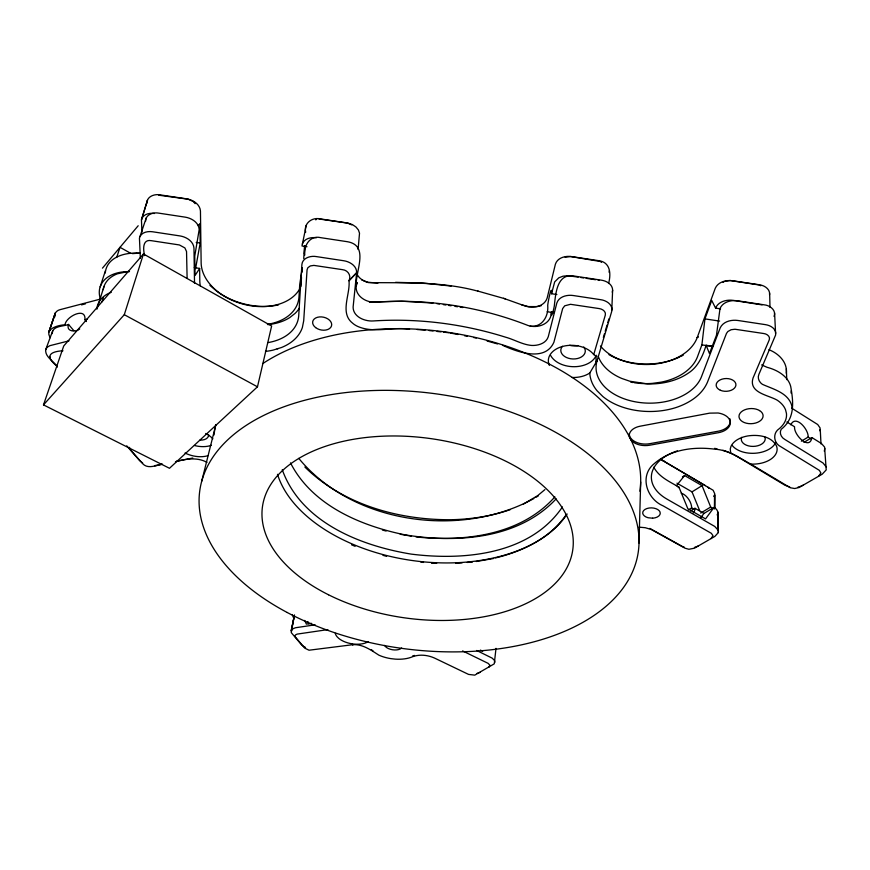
<?xml version="1.0" encoding="UTF-8"?>
<svg xmlns="http://www.w3.org/2000/svg" width="870" height="870" viewBox="0 0 870 870"><rect width="100%" height="100%" fill="white"/><g stroke="black" fill="none" stroke-linecap="round" stroke-linejoin="round"><path stroke-width="1.3" d="M714.574 508.961L714.585 494.845L714.564 508.2M52.287 333.612C52.135 325.565 63.673 326.576 68.556 324.434L73.776 330.6M714.596 508.232L714.716 493.692L713.139 490.267L661.504 459.817M786.295 373.23C787.676 362.257 778.443 353.329 768.917 349.729M711.062 538.563L712.976 535.681L711.355 533.321L663.114 505.861C646.682 498.912 638.971 475.672 654.403 463.514C670.803 449.398 694.01 446.43 714.814 449.181C728.375 449.986 739.293 457.794 750.69 464.058L790.275 487.755L794.712 488.527L799.128 487.494L822.237 474.172L826.217 469.898L824.586 447.049L821.443 443.515L811.906 437.566C809.665 451.019 793.614 434.859 794.56 426.768L786.882 421.983M761.641 364.911L767.133 367.325A40.672 26.024 -2.4 0 1 790.721 386.541C793.592 402.625 795.006 418.579 781.173 429.334C779.02 432.999 781.293 437.577 784.794 439.426L823.031 463.003L826.337 467.016M638.993 543.032L640.679 482.013M712.726 346.271L706.125 345.27L709.452 353.535L716.467 335.233L720.012 308.513C722.774 301.923 731.007 299.889 737.51 300.792L764.251 304.837C769.743 305.272 776.584 310.231 774.061 316.397M572.134 377.482A24.055 16.073 2.9 0 0 589.784 372.991L597.048 360.778L611.73 311.395L612.632 290.199C612.621 284.381 606.564 280.89 601.409 280.173L574.722 276.138C557.507 272.669 555.81 292.026 554.473 304.413C554.505 307.001 550.623 321.878 551.417 311.928L554.038 312.33M147.03 202.96C146.812 196.381 154.599 193.782 160.058 194.858L186.767 198.871C192.999 199.882 199.893 204.145 200.448 210.975L201.144 262.849A51.841 35.735 15.3 0 0 242.404 303.945A51.841 35.735 15.3 0 0 299.095 289.917M769.569 294.745C770.352 289.058 764.328 285.36 759.358 284.762L732.42 280.727C726.069 279.868 718.098 281.902 715.281 288.242L697.251 337.484A52.407 35.648 0 0 1 653.098 364.215A52.407 35.648 0 0 1 600.42 345.966M556.876 294.538L551.547 293.745C552.058 281.782 547.415 304.326 547.741 305.859C548.611 316.462 541.988 327.599 530.2 326.217M303.739 258.586L304.522 245.753M304.359 253.833L304.859 245.731M305.685 232.214C303.434 223.372 312.178 216.978 320.182 218.881L348.065 223.101L352.426 224.612L355.939 226.961L358.429 230.006L359.517 233.203L358.092 249.483M300.933 286.382L301.498 277.443M608.565 283.522C611.327 273.397 610.261 261.892 598.234 260.598L571.362 256.563C565.315 255.66 557.365 257.77 555.386 264.241L547.121 298.16C544.011 307.327 531.7 308.719 523.783 305.522L503.534 298.29M147.237 201.046L141.451 219.827L141.93 232.181M145.605 221.187C145.42 214.575 153.359 212.019 158.797 213.15L185.353 217.174C191.65 218.174 198.871 222.589 199.176 229.604L194.76 256.106L195.065 275.464L199.643 268.428L194.293 267.612M824.88 448.409L824.292 451.16M96.918 309.176L103.998 286.447M105.27 272.973C106.629 256.987 125.769 251.887 139.276 253.344M327.87 629.608L297.116 634.11L295.376 635.013L294.876 636.383L304.696 648.106L309.013 650.216L350.11 645.04C361.083 642.919 370.261 649.607 378.852 655.154A26.872 13.953 8.3 0 0 390.989 658.655L395.306 659.134A26.872 13.953 8.3 0 0 412.445 656.774C419.514 654.109 427.605 654.99 434.424 658.014L468.549 674.402L474.759 675.142L494.269 663.832L495.998 648.357M57.028 366.226C45.436 356.874 48.318 351.654 62.977 350.762M268.047 342.595A52.95 35.518 14.8 0 0 298.736 315.451L301.901 264.415C302.575 257.803 310.753 255.519 316.386 256.596L343.77 260.75C349.762 261.598 356.939 265.916 356.635 272.712L348.99 280.716C350.49 294.299 339.409 312.961 352.654 323.205A17.476 11.941 10.6 0 0 358.57 326.794C374.731 333.406 392.729 326.522 409.563 329.295M774.594 313.048L775.659 334.885L758.89 374.361C757.226 377.993 759.173 382.202 762.327 384.29C774.017 389.564 790.178 393.218 792.331 408.324M348.99 280.716C351.61 275.714 347.815 270.048 342.465 269.656L313.885 265.393L310.34 265.937L307.871 267.71L307.066 269.809L303.706 320.78L302.368 327.522A59.138 39.531 14.8 0 1 281.456 347.521L273.191 350.099A59.138 39.531 14.8 0 1 265.47 351.393M634.415 382.756A53.179 35.681 0.3 0 0 652.391 383.376L661.243 382.147A53.179 35.681 0.3 0 0 697.501 356.7L701.894 344.879L704.95 318.888L711.714 300.433L715.564 308.11L720.588 308.861M294.299 615.764L291.243 632.588L301.444 644.724L303.902 646.617M718.239 532.603L717.837 512.582L718.402 531.439M100.572 299.052L60.019 309.676C56.865 310.351 53.94 313.341 54.908 316.778M52.668 330.839L45.729 349.588C44.751 357.2 54.321 361.278 57.42 367.075M302.336 267.601L299.737 284.359L299.008 296.692A52.613 35.757 15.1 0 1 267.438 324.336M609.109 272.31L609.37 270.7M612.632 290.199L612.262 292.19M301.814 272.343L302.271 269.689M304.783 255.117C303.608 245.579 310.057 234.933 320.747 237.673L347.358 241.708C369.88 245.558 355.003 271.614 356.243 286.295M195.543 268.678L200.198 243.013L199.926 223.579L198.24 225.678M306.218 225.504L301.999 245.982L306.979 246.732M791.733 408.182L817.713 424.527L820.095 427.964L819.964 430.889M315.136 624.834L295.572 627.738L293.103 628.651L291.189 630.848L294.267 616.058M291.189 630.848L294.506 614.905M596.004 361.833L596.124 356.439L593.405 354.199A24.055 16.073 2.9 0 0 563.02 346.325A24.055 16.073 2.9 0 0 549.372 365.411M790.808 424.799C795.626 414.076 808.817 429.639 808.143 437.066L811.329 439.046M257.476 386.802L271.636 326.011L143.463 253.964L63.727 345.977L43.5 404.887L169.487 468.288L257.476 386.802L124.29 314.701L43.5 404.887M86.434 321.552L84.901 319.714C86.337 306.479 65.946 316.43 64.978 324.825C59.051 324.912 43.804 328.708 50.395 337.669M551.547 293.745L554.679 281.902L558.801 277.813L562.999 276.192L567.773 275.703L578.213 277.117M201.709 481.262L215.738 425.104M551.417 311.928C551.536 324.651 536.29 329.306 526.339 324.836C478.761 306.425 427.246 298.714 376.351 302.075C365.683 303.423 352.426 294.484 357.081 282.456L356.265 286.208M68.556 324.434C65.674 331.568 75.668 332.601 79.725 328.936M593.721 354.601L605.324 315.038C606.227 311.438 602.301 308.948 599.18 308.578L570.502 304.304L564.717 305.816L562.662 308.567L553.929 342.182C545.011 362.464 516.997 351.795 502.762 345.379M603.367 337.429L604.465 333.732M605.205 331.263L607.032 325.086M607.771 322.618L608.869 318.909M141.723 218.979L147.498 200.035M146.258 217.87L139.439 238.141L140.353 258.216M124.29 314.701L143.463 253.964M141.451 219.827C142.734 214.216 149.509 212.639 154.458 213.487M100.409 298.986A40.02 26.089 18.1 0 1 100.159 286.817L105.444 270.69M102.018 301.792L103.269 297.986M116.667 257.455L120.016 247.319L130.685 253.3M54.93 313.983L48.959 331.916L55.419 312.83L49.144 331.252M97.092 306.914C98.658 299.856 104.596 294.549 111.273 292.309M715.564 308.11C718.283 301.509 726.515 299.465 733.008 300.357L762.098 304.881M706.125 345.27C702.753 355.906 698.153 366.857 688.344 373.099A53.222 35.681 0.1 0 1 647.323 383.898L629.771 381.223L621.735 378.439A53.222 35.681 0.1 0 1 598.147 356.069M714.542 494.954L713.813 496.444M718.163 532.777L714.901 536.377L694.412 548.209L688.899 549.274L685.016 548.198L651.217 529.482L645.225 527.709L639.145 527.155M45.729 349.588L47.165 347.26L49.829 345.684L69.002 340.844M302.325 243.992C304.315 238.489 311.09 236.977 316.31 237.793M100.159 286.817L102.051 282.891A40.02 26.089 18.1 0 1 129.499 271.614M562.444 506.938C530.08 554.734 463.884 560.769 411.162 554.103C360.104 545.697 301.118 522.261 282.25 469.713M139.896 236.651C142.158 232.029 147.998 231.072 152.631 231.779L179.959 235.922C186.234 236.912 193.379 241.131 193.966 248.048L194.532 283.37M717.163 514.975C719.098 512.136 716.695 508.678 713.998 507.428L703.95 513.441L700.796 517.639M713.998 507.428L705.537 518.901L687.865 508.776L678.948 487.156C669.802 481.697 658.992 477.119 653.772 467.201M736.346 455.956L736.303 456.01A49.829 30.058 0.1 0 0 722.872 450.258M676.371 485.786L684.625 475.531L702.057 485.656L710.692 507.047L712.911 508.711M566.087 514.888C549.829 538.421 522.62 551.319 495.541 557.931M102.464 268.156L138.189 225.743M556.158 498.847C518.433 539.291 456.532 543.282 404.985 534.843C360.506 525.784 312.167 505.318 290.482 462.883M349.196 280.531L356.635 272.712L353.111 307.099C353.089 316.843 364.824 321.563 373.208 320.954C417.817 318.083 462.84 323.76 505.47 337.158C514.333 339.55 522.555 344.737 531.82 345.455C538.16 345.716 546.132 343.411 548.263 336.723L556.822 303.065C558.964 296.507 567.055 294.582 573.189 295.517L600.659 299.682C605.944 300.346 612.306 304.065 611.98 310.079M554.897 496.857C520.804 535.322 464.46 542.021 416.012 536.92M129.412 447.365L130.435 449.768L142.767 463.808C148.128 469.408 156.219 465.124 162.483 464.308M278.215 348.533L277.149 348.859M544.914 489.603L537.703 495.617L523.348 504.143M488.766 667.388L489.908 665.213L488.168 663.375L462.59 650.923M818.539 476.271L820.899 473.008L819.366 470.376L780.673 446.625C773.724 443.319 772.386 433.184 779.129 428.779A35.355 22.207 -2.1 0 0 786.447 413.402L785.534 409.792A35.355 22.207 -2.1 0 0 777.367 400.276C768.536 395.023 748.418 393.001 753.029 378.058L769.243 339.898C770.646 336.451 766.764 333.797 763.74 333.525L734.987 329.241L731.094 329.73L727.864 331.513L726.483 333.417L707.484 382.137C701.927 395.23 688.996 403.212 675.99 407.551A59.802 39.378 0.4 0 1 602.725 396.405L597.081 390.782A59.802 39.378 0.4 0 1 589.795 372.991M723.068 282.38L724.014 281.749M682.406 476.934L684.625 475.531M678.187 487.635L678.948 487.156M676.958 483.176L692.02 491.865L702.057 485.656M688.279 509.983L691.661 507.917L693.912 509.211M801.357 441.199L808.143 437.066M690.421 511.016L694.956 508.276L703.95 513.441M803.956 442.384L811.906 437.566M700.676 513.072L710.692 507.047M533.865 498.543C460.665 538.813 352.807 524.055 298.78 458.381M536.094 497.216L538.323 495.9M596.178 361.289L597.048 360.778A53.548 35.387 0.4 0 0 637.862 402.255A53.548 35.387 0.4 0 0 701.503 376.645L720.219 327.838C723.231 321.432 731.311 319.562 737.803 320.464L765.328 324.63C769.939 325.271 775.409 328.055 775.801 333.253M368.401 641.56L366.39 642.615A18.39 9.592 9.1 0 1 338.724 638.362L337.081 636.742A18.39 9.592 9.1 0 1 335.298 633.317M803.325 485.134L800.074 486.515M698.273 546.012L694.423 547.458M724.851 281.347L730.071 280.51L758.923 284.936M480.392 672.282L476.988 673.413M315.614 219.795L316.593 219.403M565.119 257.226L570.568 256.552L600.028 261.424M412.63 655.969L414.522 655.425M81.53 304.87L85.434 303.847M84.901 319.714L87.424 319.072M798.116 487.015L799.019 486.787M162.103 464.199L154.523 465.678M176.653 461.23L192.759 458.022M175.468 461.731C185.658 458.925 197.229 456.924 206.962 462.351M476.368 561.498L493.649 558.475M311.58 623.355L306.37 624.116L304.696 620.419M128.76 271.386L117.406 273.8A40.031 26.143 18 0 0 103.258 289.634M158.742 195.206L188.137 199.186L193.423 201.623M140.287 253.029L136.351 253.257M132.479 253.638L136.351 253.322M455.673 563.347L462.122 562.857M467.266 562.455L472.421 562.063M377.895 283.185L367.803 282.25L361.692 279.901M431.563 563.249L436.675 563.325M318.931 218.979L347.424 223.079L351.871 224.906M395.567 282.337L423.298 283.054L451.16 286.078M417.285 329.534L425.125 330.1M750.69 464.058L751.321 464.091A23.49 14.377 -1.7 0 0 776.442 445.886C771.157 435.903 757.737 434.38 747.656 435.957A23.49 14.377 -1.7 0 0 730.952 446.462L730.256 448.942L730.724 453.259M156.056 465.57L155.915 465.711M432.977 303.054L401.842 301.194L369.445 302.118M420.862 562.161L423.538 562.433M429.117 330.546L433.097 330.991M437.066 331.437L441.014 331.872M443.635 332.166L448.887 332.753M580.877 277.519L583.553 277.921M586.217 278.324L595.558 279.727M196.218 242.415L200.198 243.013M704.95 318.888L719.62 321.095M547.121 311.732L553.766 312.732M436.86 303.641L439.448 304.032M443.319 304.609L445.908 305M448.496 305.392L451.084 305.783M454.956 306.36L457.544 306.751M460.132 307.143L462.72 307.534M701.894 344.879L712.508 346.478M400.2 534.267L411.488 536.159M478.652 291.374C442.634 281.358 405.126 283.011 368.358 282.598C363.856 281.369 359.484 278.77 357.178 274.583M450.192 333.003L458.022 334.515M464.536 335.766L467.146 336.277M473.661 337.527L476.271 338.028M598.168 280.194L599.245 280.434M789.753 487.015L785.023 485.264L736.303 456.01L736.901 456.282M382.408 530.058L386.128 531.048M487.124 341.04L497.542 343.933M477.717 291.048L505.252 298.834M382.941 555.321L386.595 556.354M521.511 304.783L528.373 306.588L536.54 306.599A17.106 12.017 4 0 0 541.412 305.598M683.222 546.817L684.331 547.208M304.293 646.845L305.511 647.41M682.602 546.599L649.846 528.405M480.37 650.097L482.698 651.238M476.684 650.488L492.257 658.188L494.551 660.515L494.921 662.277M663.016 460.741L664.071 461.328A48.84 30.385 -0.3 0 1 660.602 459.088M759.793 285.24L760.793 285.751M705.374 485.623L663.571 461.067M142.691 463.047L139.57 460.545L126.726 445.831M371.153 649.586L372.991 650.825M600.648 261.729L601.561 262.37M209.953 285.393L216.793 291.222A57.616 39.835 15.3 0 0 278.574 304.859M304.859 467.016C343.313 504.752 398.873 520.206 451.715 519.705A148.542 93.819 7.9 0 0 510.32 509.613M708.028 487.233L709.028 488.396M193.629 201.786L195.065 203.656M352.915 644.811L352.1 643.833L352.709 644.811M293.364 617.417L292.211 614.546M630.554 439.361L631.065 440.133A15.79 9.918 1.2 0 0 649.705 445.212L718.37 432.716A16.226 10.201 -0.9 0 0 729.745 420.101L728.766 418.426A16.226 10.201 -0.9 0 0 718.141 413L709.67 413.141L640.222 426.18A15.79 9.918 1.2 0 0 630 438.534M307.828 621.561L308.872 623.833M718.185 530.2L714.748 526.437L666.953 499.108A49.829 30.058 0.1 0 1 677.382 450.877M692.02 491.865L699.654 510.57M49.655 356.504L50.09 358.092M820.258 429.519L820.986 443.961M144.627 255.595C143.104 249.592 142.288 238.826 151.445 240.696L179.416 244.959L184.875 247.917L186.539 251.539L187.115 278.302M786.35 368.891L786.763 379.635M769.645 293.19L770.004 307.404M717.837 511.973L718.239 530.308M199.643 268.428L199.795 280.901A52.635 35.811 15 0 0 200.361 286.034M567.131 513.985A152.032 92.579 7.8 0 1 413.283 560.661A152.032 92.579 7.8 0 1 277.497 474.313M214.042 434.946A214.814 131.196 7.8 0 1 215.814 424.745M262.544 363.714A214.814 131.196 7.8 0 1 507.895 346.63A214.814 131.196 7.8 0 1 639.928 491.267M299.226 308.35A52.635 35.811 15 0 1 295.126 313.352L289.743 317.594A52.635 35.811 15 0 1 267.808 324.64M791.189 390.858A40.672 26.024 -2.4 0 1 791.004 393.022M577.952 345.564A12.18 8.287 2.7 0 1 569.665 345.292M694.956 508.276A11.506 6.666 56.9 0 1 693.183 512.876M714.542 448.354A49.829 30.058 0.1 0 1 716.978 448.811M208.648 434.869A10.973 6.601 14.3 0 1 199.85 440.133M401.614 648.019A9.168 4.763 8.3 0 1 392.566 649.77A9.168 4.763 8.3 0 1 384.605 645.399M355.145 546.306A152.098 92.546 7.9 0 1 351.578 544.827M207.941 455.695A21.5 12.832 14.2 0 1 185.038 453.009M205.722 433.499A21.5 12.832 14.2 0 1 212.867 438.795M211.41 445.277A21.391 12.876 14.3 0 1 194.488 445.516M583.748 346.967A12.267 8.265 2.8 0 1 572.96 358.973A12.267 8.265 2.8 0 1 562.455 346.271M596.244 355.232A23.914 16.106 2.8 0 1 574.265 366.705A23.914 16.106 2.8 0 1 550.656 355.504M775.736 442.482A23.349 14.409 -1.8 0 1 755.095 453.237A23.349 14.409 -1.8 0 1 732.148 445.386M764.871 436.979A11.973 7.395 -1.8 0 1 753.159 446.408A11.973 7.395 -1.8 0 1 741.708 437.295M729.723 418.557A16.215 10.201 -1 0 1 718.348 431.183L649.749 443.689A15.78 9.918 1.2 0 1 629.304 433.597M633.164 382.55A53.179 35.681 0.3 0 1 630.663 382.093M681.243 493.149A11.506 6.688 56.8 0 1 691.661 507.917M683.265 355.145A58.236 39.737 -0.1 0 1 681.014 356.33M679.861 356.896A58.236 39.737 -0.1 0 1 608.946 354.634M698.066 336.994L697.251 337.484L698.066 336.994M652.587 518.194L648.106 517.748A8.776 5.166 1.7 0 1 645.051 509.396A8.776 5.166 1.7 0 1 659.297 510.842L659.873 511.69A8.776 5.166 1.7 0 1 652.587 518.194M759.543 410.564L758.064 409.803A12.071 7.58 -2.1 0 0 739.261 414.762A12.071 7.58 -2.1 0 0 753.344 423.516A12.071 7.58 -2.1 0 0 761.011 411.63L759.543 410.564M287.198 612.491A221.371 128.401 7.9 0 0 637.46 556.55A221.371 128.401 7.9 0 0 332.481 394.414A221.371 128.401 7.9 0 0 287.198 612.491M328.534 594.786A156.643 90.567 7.9 0 0 572.688 550.351A156.643 90.567 7.9 0 0 351.61 439.622A156.643 90.567 7.9 0 0 328.534 594.786M315.614 327.588A9.646 6.503 12 0 0 331.437 326.13A9.646 6.503 12 0 0 319.442 316.93A9.646 6.503 12 0 0 315.614 327.588M720.36 390.26A9.896 6.394 -1.8 0 0 735.9 385.301A9.896 6.394 -1.8 0 0 721.882 379.2A9.896 6.394 -1.8 0 0 720.36 390.26"/></g></svg>
